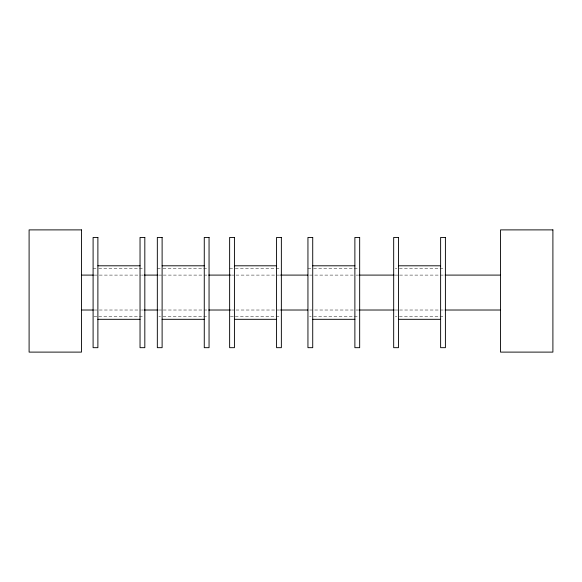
<?xml version="1.0" encoding="UTF-8"?>
<svg xmlns="http://www.w3.org/2000/svg" width="582" height="582" viewBox="0 0 582 582"><rect width="100%" height="100%" fill="white"/><g stroke="black" fill="none" stroke-linecap="round" stroke-linejoin="round"><path stroke-width="0.44" stroke-dasharray="2.91 2.18" d="M93.098 268.506L97.085 268.506M98.787 268.506L138.501 268.506M139.404 268.506L143.921 268.506M157.329 268.506L160.523 268.506M163.018 268.506L202.74 268.506M203.642 268.506L208.152 268.506M229.635 268.506L233.622 268.506M235.324 268.506L280.459 268.506M307.943 268.506L311.13 268.506M313.625 268.506L353.347 268.506M354.249 268.506L358.767 268.506M395.28 268.506L396.873 268.506M399.368 268.506L439.09 268.506M439.992 268.506L444.502 268.506M94.204 275.097L140.56 275.097M141.47 275.097L143.288 275.097M158.74 275.097L162.378 275.097M163.287 275.097L207.825 275.097M231.461 275.097L235.099 275.097M236.008 275.097L279.636 275.097M309.631 275.097L355.085 275.097M355.995 275.097L358.716 275.097M395.076 275.097L398.714 275.097M399.623 275.097L444.161 275.097M94.204 310.017L140.56 310.017M141.47 310.017L143.288 310.017M158.74 310.017L162.378 310.017M163.287 310.017L207.825 310.017M231.461 310.017L235.099 310.017M236.008 310.017L279.636 310.017M309.631 310.017L355.085 310.017M355.995 310.017L358.716 310.017M395.076 310.017L398.714 310.017M399.623 310.017L444.161 310.017M93.898 316.608L97.085 316.608M98.787 316.608L138.501 316.608M139.404 316.608L143.921 316.608M158.922 316.608L160.523 316.608M163.018 316.608L202.74 316.608M203.642 316.608L208.152 316.608M230.428 316.608L233.622 316.608M235.324 316.608L280.459 316.608M309.537 316.608L311.13 316.608M313.625 316.608L353.347 316.608M354.249 316.608L358.767 316.608M395.28 316.608L396.873 316.608M399.368 316.608L439.09 316.608M439.992 316.608L444.502 316.608"/><path stroke-width="0.87" d="M97.885 265.799L140.036 265.799M162.116 265.799L204.267 265.799M234.422 265.799L276.574 265.799M312.723 265.799L354.882 265.799M398.466 265.799L440.625 265.799M81.48 275.097L93.295 275.097M144.198 275.097L157.831 275.097M208.734 275.097L230.552 275.097M280.546 275.097L307.813 275.097M359.625 275.097L394.167 275.097M445.07 275.097L500.52 275.097M81.48 310.017L93.295 310.017M144.198 310.017L157.831 310.017M208.734 310.017L230.552 310.017M280.546 310.017L307.813 310.017M359.625 310.017L394.167 310.017M445.07 310.017L500.52 310.017M97.885 319.314L140.036 319.314M162.116 319.314L204.267 319.314M234.422 319.314L276.574 319.314M312.723 319.314L354.882 319.314M398.466 319.314L440.625 319.314M81.48 229.89L29.1 229.89L29.1 352.11L81.48 352.11L81.48 229.89M552.9 229.89L500.52 229.89L500.52 352.11L552.9 352.11L552.9 229.89M97.885 237.441L93.098 237.441L93.098 347.68L97.885 347.68L97.885 237.441M144.823 237.441L140.036 237.441L140.036 347.68L144.823 347.68L144.823 237.441M162.116 237.441L157.329 237.441L157.329 347.68L162.116 347.68L162.116 237.441M209.054 237.441L204.267 237.441L204.267 347.68L209.054 347.68L209.054 237.441M234.422 237.441L229.635 237.441L229.635 347.68L234.422 347.68L234.422 237.441M281.361 237.441L276.574 237.441L276.574 347.68L281.361 347.68L281.361 237.441M312.723 237.441L307.943 237.441L307.943 347.68L312.723 347.68L312.723 237.441M359.669 237.441L354.882 237.441L354.882 347.68L359.669 347.68L359.669 237.441M398.466 237.441L393.679 237.441L393.679 347.68L398.466 347.68L398.466 237.441M445.405 237.441L440.625 237.441L440.625 347.68L445.405 347.68L445.405 237.441"/></g></svg>
